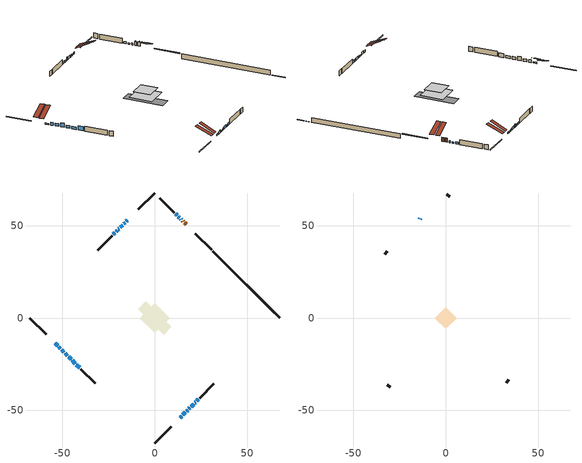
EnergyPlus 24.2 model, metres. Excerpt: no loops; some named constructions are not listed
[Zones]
conditioned space
 floor adiabatic (AdiabaticFloorConstruction): -8,0 0,8 8,0 0,-8 z1.37
 floor foundation (Slab1 construction): -9.05,4.82 -4.82,9.05 9.05,-4.82 4.82,-9.05 z-1.02
 wall outside (RimJoist1 construction): 0,-67.69 8.87,-58.82 / -67.69,0 -58.82,-8.87 / 0,67.69 -8.87,58.82 / 30.82,36.87 21.95,45.74 z1.37:1.67
 wall outside (AdiabaticWallConstruction 1): 17.02,50.67 16.18,51.51 / 15.52,52.17 15.03,52.66 z1.37:3.4
 wall outside (AdiabaticWallConstruction): -53.89,-13.8 -52.65,-15.04 z1.37:1.93; 13.8,-53.89 14.61,-53.08 / -20.3,47.39 -20.97,46.72 z1.37:2.26; 15.27,-52.42 16.56,-51.13 / -51.99,-15.7 -51.09,-16.6 / -50.44,-17.25 -49.2,-18.49 / 22.85,-44.84 23.59,-44.1 z1.37:2.67; -48.54,-19.15 -47.3,-20.39 / -42.39,-25.3 -40.72,-26.97 z1.37:3.4; -46.65,-21.05 -45.35,-22.34 / -17.34,50.35 -18.63,49.06 / 19.72,-47.97 21.01,-46.68 z1.37:2.69; -14.84,52.85 -15.41,52.28 / 13.33,54.36 12.73,54.96 z1.37:1.98; -16.07,51.62 -16.68,51.01 / 18.45,-49.24 19.06,-48.63 z1.37:2.31; 14.38,53.31 13.98,53.71 / 12.08,55.61 11.28,56.41 z1.37:2.29; 17.22,-50.47 17.8,-49.89 z1.37:1.88; -44.69,-23 -43.04,-24.65 z1.37:2.61; -19.29,48.4 -19.65,48.04 z1.37:3; -21.62,46.07 -22.43,45.26 z1.37:2.39; 21.67,-46.02 22.19,-45.5 z1.37:2.36
 wall outside (Wall1 construction): 24.24,-43.45 32.06,-35.63 / -40.06,-27.63 -32.24,-35.45 / -23.09,44.6 -30.91,36.78 / 10.63,57.06 2.81,64.88 z1.37:3.81
 wall foundation (FoundationWall1 construction): 31.48,36.21,-1.02 31.48,36.21,1.37 62.6,5.09,1.37 62.6,5.09,-0.92 67.69,0,-0.92 67.69,0,-1.02
 window (WindowConstruction): -53.89,-13.8 -52.65,-15.04 z1.37:1.93
 window (WindowConstruction 7): 13.8,-53.89 14.61,-53.08 z1.37:2.26
 window (WindowConstruction 8): 15.27,-52.42 16.56,-51.13 z1.37:2.67
 window (WindowConstruction 9): -51.99,-15.7 -51.09,-16.6 z1.37:2.67
 window (WindowConstruction 10): -50.44,-17.25 -49.2,-18.49 z1.37:2.67
 window (WindowConstruction 11): -48.54,-19.15 -47.3,-20.39 z1.37:3.4
 window (WindowConstruction 12): -46.64,-21.05 -45.35,-22.34 z1.37:2.69
 window (WindowConstruction 15): -14.84,52.85 -15.41,52.28 z1.37:1.98
 window (WindowConstruction 16): -16.07,51.62 -16.68,51.01 z1.37:2.31
 window (WindowConstruction 13): 14.38,53.31 13.98,53.71 z1.37:2.28
 window (WindowConstruction 17): -17.34,50.35 -18.63,49.06 z1.37:2.69
 window (WindowConstruction 18): 17.22,-50.47 17.79,-49.9 z1.37:1.88
 window (WindowConstruction 19): 18.45,-49.24 19.06,-48.63 z1.37:2.31
 window (WindowConstruction 20): 19.72,-47.97 21.01,-46.68 z1.37:2.69
 window (WindowConstruction 21): -44.69,-23 -43.04,-24.65 z1.37:2.61
 window (WindowConstruction 22): -42.39,-25.3 -40.72,-26.97 z1.37:3.4
 window (WindowConstruction 14): -19.29,48.4 -19.65,48.04 z1.37:2.99
 window (WindowConstruction 1): 13.33,54.37 12.73,54.96 z1.37:1.98
 window (WindowConstruction 2): 12.08,55.61 11.28,56.41 z1.37:2.28
 window (WindowConstruction 3): -20.3,47.39 -20.97,46.72 z1.37:2.26
 window (WindowConstruction 4): -21.62,46.07 -22.43,45.26 z1.37:2.38
 window (WindowConstruction 5): 21.67,-46.02 22.19,-45.5 z1.37:2.36
 window (WindowConstruction 6): 22.85,-44.84 23.58,-44.11 z1.37:2.67
 door (Door): 17.02,50.67 16.18,51.51 z1.37:3.4
 door (Door 1): 15.52,52.17 15.03,52.66 z1.37:3.4
 ceiling adiabatic (AdiabaticFloorConstruction): 0,-8 8,0 0,8 -8,0 z1.37
 roof outside (Roof2 construction): 13.15,-54.54,3.81 7.97,-49.37,7.47 6.53,-50.82,7.47 11.7,-55.99,3.81; -54.54,-13.15,3.81 -49.37,-7.97,7.47 -50.82,-6.53,7.47 -55.99,-11.7,3.81; -13.15,54.54,3.81 -7.97,49.37,7.47 -6.53,50.82,7.47 -11.7,55.99,3.81; 17.68,50.01,3.81 12.51,44.84,7.47 13.95,43.39,7.47 19.12,48.57,3.81
attic - vented
 floor to conditioned space (Floor1 construction Reversed): -5.83,0 0,5.83 5.83,0 0,-5.83 z3.81
 wall outside (AdiabaticWallConstruction): -13.8,53.89 -14.18,53.51 z1.37:2.29
 wall outside (Wall3 construction): 32.72,-34.97 34.21,-33.48 / -31.58,-36.11 -30.09,-37.6 / -31.57,36.12 -33.06,34.63 / 2.15,65.54 0.66,67.03 z1.37:3.81
 window (WindowConstruction 23): -13.8,53.89 -14.18,53.51 z1.37:2.28
 roof outside (Roof1 construction): 11.04,-56.65,3.81 5.45,-51.05,7.11 3.93,-52.56,7.11 9.53,-58.16,3.81; -56.65,-11.04,3.81 -51.05,-5.45,7.11 -52.56,-3.93,7.11 -58.16,-9.53,3.81; -11.04,56.65,3.81 -5.45,51.05,7.11 -3.93,52.56,7.11 -9.53,58.16,3.81; 19.78,47.91,3.81 14.18,42.31,7.11 15.7,40.8,7.11 21.3,46.39,3.81
[Material] Roughness=Rough; Thermal Absorptance=0.9
Name | Thickness {m} | Conductivity {W/m-K} | Density {kg/m3} | Specific Heat {J/kg-K} | Solar Absorptance | Visible Absorptance
ceiling loosefill ins | 0.0846667 | 0.0480833 | 16.02 | 1046.75 | 0.7 | 0.7
ceiling stud and cavity | 0.1397 | 0.093558 | 65.682 | 1177.47 | 0.7 | 0.7
gypsum board | 0.0127 | 0.160291 | 801 | 837.4 | 0.6 | 0.6
[Construction]
Floor1 construction: ceiling loosefill ins, ceiling stud and cavity, gypsum board
[EnergyManagementSystem:Program]
infil_program: Set p_m = 0.14; Set p_s = 0.22; Set s_m = 270; Set s_s = 370; Set z_m = 9.99744; Set z_s = 4.018665856263905; Set f_t = (((s_m/z_m)^p_m)*((z_s/s_s)^p_s)); Set Tdiff = tin_s-tout_s; Set dT = @Abs Tdiff; Set c = 0.0603; Set Cs = 0.08; Set Cw = 0.1658; Set n = 0.65; Set sft = (f_t*0.5); Set temp1 = ((c*Cw)*((sft*site_vw_s)^(2*n)))^2; Set Qinf = (((c*Cs*(dT^n))^2)+temp1)^0.5; Set Qinf = (@Max Qinf 0); Set mech_vent_house_fan_sensible_load_act = 0.0; Set mech_vent_house_fan_latent_load_act = 0.0; Set OASupInPb = out_pb_s; Set OASupInTemp = tout_s; Set OASupInW = out_wt_s; Set OASupRho = (@RhoAirFnPbTdbW OASupInPb OASupInTemp OASupInW); Set OASupCp = (@CpAirFnW OASupInW); Set OASupInEnth = (@HFnTdbW OASupInTemp OASupInW); Set ZoneTemp = tin_s; Set ZoneW = win_s; Set ZoneCp = (@CpAirFnW ZoneW); Set ZoneAirEnth = (@HFnTdbW ZoneTemp ZoneW); Set mech_vent_house_fan_cfis_act = 0.0; Set QWHV_cfis_sup = 0.0; Set QWHV_cfis_suppl_sup = 0.0; Set QWHV_cfis_suppl_exh = 0.0; Set Qrange = 0; Set Qbath = 0; Set Qbath = Qbath + 0.066 * mech_vent_bath_fan_0_sch_s; Set Qbath = Qbath + 0.066 * mech_vent_bath_fan_1_sch_s; Set Qdryer = 0; Set Qdryer = Qdryer + 0.00308 * clothes_dryer_exhaust_0_sch_s; Set QWHV_sup = 0.0; Set QWHV_exh = 0.0; Set Qsupply = QWHV_sup + QWHV_cfis_sup + QWHV_cfis_suppl_sup; Set Qexhaust = Qrange + Qbath + Qdryer + QWHV_exh + QWHV_cfis_suppl_exh; Set Qfan = (@Max Qexhaust Qsupply); Set Qducts = 0; If Qducts < 0; Set Qsupply = Qsupply - Qducts; Else; Set Qexhaust = Qexhaust + Qducts; EndIf; Set Qfan_with_ducts = (@Max Qexhaust Qsupply); Set Qimb = (@Abs (Qsupply - Qexhaust)); If Qinf + Qimb > 0; Set Qtot = Qfan_with_ducts + (Qinf^2) / (Qinf + Qimb); Else; Set Qtot = Qfan_with_ducts; EndIf; Set Qinf_adj = Qtot - Qfan; Set infil_flow_act = Qinf_adj; Set infil_program_Qinf = Qinf_adj; Set infil_program_Qfan = Qfan; Set Qload = Qfan; Set Effectiveness_Sens = 0.0; Set Effectiveness_Lat = 0.0; Set Fan_MFR = Qload * OASupRho; Set ZoneInEnth = OASupInEnth; Set ZoneInTemp = OASupInTemp; Set FanTotalToCond = Fan_MFR * (ZoneInEnth - ZoneAirEnth); Set FanSensToCond = Fan_MFR * ZoneCp * (ZoneInTemp - ZoneTemp); Set FanLatToCond = FanTotalToCond - FanSensToCond; Set mech_vent_house_fan_sensible_load_act = mech_vent_house_fan_sensible_load_act + FanSensToCond; Set mech_vent_house_fan_latent_load_act = mech_vent_house_fan_latent_load_act + FanLatToCond
total_loads_program: Set loads_htg_tot = 0; Set loads_clg_tot = 0; If htg_load_cond > 0; Set loads_htg_tot = loads_htg_tot + (htg_load_cond - clg_load_cond) * 1.0; EndIf; Set loads_htg_tot = (@Max loads_htg_tot 0); If clg_load_cond > 0; Set loads_clg_tot = loads_clg_tot + (clg_load_cond - htg_load_cond) * 0.0; EndIf; Set loads_clg_tot = (@Max loads_clg_tot 0)
unmet_hours_program: Set htg_unmet_hours = 0; Set clg_unmet_hours = 0; Set unit_htg_unmet_hours = 0; If ((DayOfYear >= 1) && (DayOfYear <= 365)); Set unit_htg_unmet_hours = unit_htg_unmet_hours + conditioned_space_htg_unmet_s; If unit_htg_unmet_hours > htg_unmet_hours; Set htg_unmet_hours = unit_htg_unmet_hours; EndIf; EndIf
water_heater_EC_adj: If WarmupFlag == 0; Set dhw_e_cons = water_heater_energy + water_heater_on_cycle_parasitic + water_heater_off_cycle_parasitic; Set water_heater_ec_adj_act = 0.0 * dhw_e_cons / 1; EndIf
[EnergyManagementSystem:ProgramCallingManager]
boiler_hydronic_pump_disaggregate_program_calling_manager: EndOfSystemTimestepBeforeHVACReporting; boiler_hydronic_pump_disaggregate_program
boiler_hydronic_pump_power_program_calling_manager: EndOfSystemTimestepBeforeHVACReporting; boiler_hydronic_pump_power_program
component_loads_program_calling_manager: EndOfZoneTimestepAfterZoneReporting; component_loads_program
fridge_schedule_program_calling_manager: BeginZoneTimestepAfterInitHeatBalance; fridge_schedule_program
infil_program_calling_manager: BeginZoneTimestepAfterInitHeatBalance; infil_program
natural_vent_program_calling_manager: BeginZoneTimestepAfterInitHeatBalance; natural_vent_program
total_airflows_program_calling_manager: EndOfZoneTimestepAfterZoneReporting; total_airflows_program
total_loads_program_calling_manager: EndOfZoneTimestepAfterZoneReporting; total_loads_program
unmet_hours_program_calling_manager: EndOfZoneTimestepBeforeZoneReporting; unmet_hours_program
water_heater_EC_adj_ProgramManager: EndOfSystemTimestepBeforeHVACReporting; water_heater_EC_adj
[EnergyManagementSystem:OutputVariable] Type of Data in Variable=Summed
Name | EMS Variable | Update Frequency | EMS Program or Subroutine | Units
boiler hydronic pump disaggregate htg primary | boiler_hydronic_pump_primary_htg | SystemTimestep | boiler_hydronic_pump_disaggregate_program | J
loads_htg_tot_peakload_outvar; loads_htg_tot_annual_outvar; Energy Management System Output Variable 1; Energy Management System Output Variable 45 | loads_htg_tot | ZoneTimestep | total_loads_program | J
loads_clg_tot_peakload_outvar; loads_clg_tot_annual_outvar; Energy Management System Output Variable 2; Energy Management System Output Variable 46 | loads_clg_tot | ZoneTimestep | total_loads_program | J
htg_unmet_hours_annual_outvar; Energy Management System Output Variable 3 | htg_unmet_hours | ZoneTimestep | unmet_hours_program | hr
clg_unmet_hours_annual_outvar; Energy Management System Output Variable 4 | clg_unmet_hours | ZoneTimestep | unmet_hours_program | hr
loads_htg_roofs_annual_outvar; Energy Management System Output Variable 5 | loads_htg_roofs | ZoneTimestep | component_loads_program | J
loads_htg_ceilings_annual_outvar; Energy Management System Output Variable 6 | loads_htg_ceilings | ZoneTimestep | component_loads_program | J
loads_htg_walls_annual_outvar; Energy Management System Output Variable 7 | loads_htg_walls | ZoneTimestep | component_loads_program | J
loads_htg_rim_joists_annual_outvar; Energy Management System Output Variable 8 | loads_htg_rim_joists | ZoneTimestep | component_loads_program | J
loads_htg_foundation_walls_annual_outvar; Energy Management System Output Variable 9 | loads_htg_foundation_walls | ZoneTimestep | component_loads_program | J
loads_htg_doors_annual_outvar; Energy Management System Output Variable 10 | loads_htg_doors | ZoneTimestep | component_loads_program | J
loads_htg_windows_conduction_annual_outvar; Energy Management System Output Variable 11 | loads_htg_windows_conduction | ZoneTimestep | component_loads_program | J
loads_htg_windows_solar_annual_outvar; Energy Management System Output Variable 12 | loads_htg_windows_solar | ZoneTimestep | component_loads_program | J
loads_htg_skylights_conduction_annual_outvar; Energy Management System Output Variable 13 | loads_htg_skylights_conduction | ZoneTimestep | component_loads_program | J
loads_htg_skylights_solar_annual_outvar; Energy Management System Output Variable 14 | loads_htg_skylights_solar | ZoneTimestep | component_loads_program | J
loads_htg_floors_annual_outvar; Energy Management System Output Variable 15 | loads_htg_floors | ZoneTimestep | component_loads_program | J
loads_htg_slabs_annual_outvar; Energy Management System Output Variable 16 | loads_htg_slabs | ZoneTimestep | component_loads_program | J
loads_htg_internal_mass_annual_outvar; Energy Management System Output Variable 17 | loads_htg_internal_mass | ZoneTimestep | component_loads_program | J
loads_htg_infil_annual_outvar; Energy Management System Output Variable 18 | loads_htg_infil | ZoneTimestep | component_loads_program | J
loads_htg_natvent_annual_outvar; Energy Management System Output Variable 19 | loads_htg_natvent | ZoneTimestep | component_loads_program | J
loads_htg_mechvent_annual_outvar; Energy Management System Output Variable 20 | loads_htg_mechvent | ZoneTimestep | component_loads_program | J
loads_htg_whf_annual_outvar; Energy Management System Output Variable 21 | loads_htg_whf | ZoneTimestep | component_loads_program | J
loads_htg_ducts_annual_outvar; Energy Management System Output Variable 22 | loads_htg_ducts | ZoneTimestep | component_loads_program | J
loads_htg_intgains_annual_outvar; Energy Management System Output Variable 23 | loads_htg_intgains | ZoneTimestep | component_loads_program | J
loads_htg_lighting_annual_outvar; Energy Management System Output Variable 24 | loads_htg_lighting | ZoneTimestep | component_loads_program | J
loads_clg_roofs_annual_outvar; Energy Management System Output Variable 25 | loads_clg_roofs | ZoneTimestep | component_loads_program | J
loads_clg_ceilings_annual_outvar; Energy Management System Output Variable 26 | loads_clg_ceilings | ZoneTimestep | component_loads_program | J
loads_clg_walls_annual_outvar; Energy Management System Output Variable 27 | loads_clg_walls | ZoneTimestep | component_loads_program | J
loads_clg_rim_joists_annual_outvar; Energy Management System Output Variable 28 | loads_clg_rim_joists | ZoneTimestep | component_loads_program | J
loads_clg_foundation_walls_annual_outvar; Energy Management System Output Variable 29 | loads_clg_foundation_walls | ZoneTimestep | component_loads_program | J
loads_clg_doors_annual_outvar; Energy Management System Output Variable 30 | loads_clg_doors | ZoneTimestep | component_loads_program | J
loads_clg_windows_conduction_annual_outvar; Energy Management System Output Variable 31 | loads_clg_windows_conduction | ZoneTimestep | component_loads_program | J
loads_clg_windows_solar_annual_outvar; Energy Management System Output Variable 32 | loads_clg_windows_solar | ZoneTimestep | component_loads_program | J
loads_clg_skylights_conduction_annual_outvar; Energy Management System Output Variable 33 | loads_clg_skylights_conduction | ZoneTimestep | component_loads_program | J
loads_clg_skylights_solar_annual_outvar; Energy Management System Output Variable 34 | loads_clg_skylights_solar | ZoneTimestep | component_loads_program | J
loads_clg_floors_annual_outvar; Energy Management System Output Variable 35 | loads_clg_floors | ZoneTimestep | component_loads_program | J
loads_clg_slabs_annual_outvar; Energy Management System Output Variable 36 | loads_clg_slabs | ZoneTimestep | component_loads_program | J
loads_clg_internal_mass_annual_outvar; Energy Management System Output Variable 37 | loads_clg_internal_mass | ZoneTimestep | component_loads_program | J
loads_clg_infil_annual_outvar; Energy Management System Output Variable 38 | loads_clg_infil | ZoneTimestep | component_loads_program | J
loads_clg_natvent_annual_outvar; Energy Management System Output Variable 39 | loads_clg_natvent | ZoneTimestep | component_loads_program | J
loads_clg_mechvent_annual_outvar; Energy Management System Output Variable 40 | loads_clg_mechvent | ZoneTimestep | component_loads_program | J
loads_clg_whf_annual_outvar; Energy Management System Output Variable 41 | loads_clg_whf | ZoneTimestep | component_loads_program | J
loads_clg_ducts_annual_outvar; Energy Management System Output Variable 42 | loads_clg_ducts | ZoneTimestep | component_loads_program | J
loads_clg_intgains_annual_outvar; Energy Management System Output Variable 43 | loads_clg_intgains | ZoneTimestep | component_loads_program | J
loads_clg_lighting_annual_outvar; Energy Management System Output Variable 44 | loads_clg_lighting | ZoneTimestep | component_loads_program | J
[Schedule:Day:Interval]
interior lighting schedule day: No, 01:00, 0.108182, 04:00, 0.0901515, 05:00, 0.0991667, 06:00, 0.162273, 07:00, 0.270455, 08:00, 0.342576, 10:00, 0.369621, 11:00, 0.351591, 12:00, 0.333561, 13:00, 0.324545, 14:00, 0.31553, 15:00, 0.333561, 16:00, 0.369621, 17:00, 0.450758, 18:00, 0.585985, 19:00, 0.775303, 20:00, 0.955606, 21:00, 0.991667, 22:00, 0.712197, 23:00, 0.360606, 24:00, 0.162273
interior lighting schedule day 1: No, 01:00, 0.100909, 04:00, 0.0840909, 05:00, 0.0925, 06:00, 0.151364, 07:00, 0.252273, 08:00, 0.319545, 10:00, 0.344773, 11:00, 0.327955, 12:00, 0.311136, 13:00, 0.302727, 14:00, 0.294318, 15:00, 0.311136, 16:00, 0.344773, 17:00, 0.420455, 18:00, 0.546591, 19:00, 0.723182, 20:00, 0.891364, 21:00, 0.925, 22:00, 0.664318, 23:00, 0.336364, 24:00, 0.151364
interior lighting schedule day 2: No, 01:00, 0.0927273, 04:00, 0.0772727, 05:00, 0.085, 06:00, 0.139091, 07:00, 0.231818, 08:00, 0.293636, 10:00, 0.316818, 11:00, 0.301364, 12:00, 0.285909, 13:00, 0.278182, 14:00, 0.270455, 15:00, 0.285909, 16:00, 0.316818, 17:00, 0.386364, 18:00, 0.502273, 19:00, 0.664545, 20:00, 0.819091, 21:00, 0.85, 22:00, 0.610455, 23:00, 0.309091, 24:00, 0.139091
interior lighting schedule day 3: No, 01:00, 0.0845455, 04:00, 0.0704545, 05:00, 0.0775, 06:00, 0.126818, 07:00, 0.211364, 08:00, 0.267727, 10:00, 0.288864, 11:00, 0.274773, 12:00, 0.260682, 13:00, 0.253636, 14:00, 0.246591, 15:00, 0.260682, 16:00, 0.288864, 17:00, 0.352273, 18:00, 0.457955, 19:00, 0.605909, 20:00, 0.746818, 21:00, 0.775, 22:00, 0.556591, 23:00, 0.281818, 24:00, 0.126818
interior lighting schedule day 4: No, 01:00, 0.0763636, 04:00, 0.0636364, 05:00, 0.07, 06:00, 0.114545, 07:00, 0.190909, 08:00, 0.241818, 10:00, 0.260909, 11:00, 0.248182, 12:00, 0.235455, 13:00, 0.229091, 14:00, 0.222727, 15:00, 0.235455, 16:00, 0.260909, 17:00, 0.318182, 18:00, 0.413636, 19:00, 0.547273, 20:00, 0.674545, 21:00, 0.7, 22:00, 0.502727, 23:00, 0.254545, 24:00, 0.114545
interior lighting schedule day 5: No, 01:00, 0.0727273, 04:00, 0.0606061, 05:00, 0.0666667, 06:00, 0.109091, 07:00, 0.181818, 08:00, 0.230303, 10:00, 0.248485, 11:00, 0.236364, 12:00, 0.224242, 13:00, 0.218182, 14:00, 0.212121, 15:00, 0.224242, 16:00, 0.248485, 17:00, 0.30303, 18:00, 0.393939, 19:00, 0.521212, 20:00, 0.642424, 21:00, 0.666667, 22:00, 0.478788, 23:00, 0.242424, 24:00, 0.109091
interior lighting schedule day 6: No, 01:00, 0.0745455, 04:00, 0.0621212, 05:00, 0.0683333, 06:00, 0.111818, 07:00, 0.186364, 08:00, 0.236061, 10:00, 0.254697, 11:00, 0.242273, 12:00, 0.229848, 13:00, 0.223636, 14:00, 0.217424, 15:00, 0.229848, 16:00, 0.254697, 17:00, 0.310606, 18:00, 0.403788, 19:00, 0.534242, 20:00, 0.658485, 21:00, 0.683333, 22:00, 0.490758, 23:00, 0.248485, 24:00, 0.111818
interior lighting schedule day 7: No, 01:00, 0.08, 04:00, 0.0666667, 05:00, 0.0733333, 06:00, 0.12, 07:00, 0.2, 08:00, 0.253333, 10:00, 0.273333, 11:00, 0.26, 12:00, 0.246667, 13:00, 0.24, 14:00, 0.233333, 15:00, 0.246667, 16:00, 0.273333, 17:00, 0.333333, 18:00, 0.433333, 19:00, 0.573333, 20:00, 0.706667, 21:00, 0.733333, 22:00, 0.526667, 23:00, 0.266667, 24:00, 0.12
interior lighting schedule day 8: No, 01:00, 0.0890909, 04:00, 0.0742424, 05:00, 0.0816667, 06:00, 0.133636, 07:00, 0.222727, 08:00, 0.282121, 10:00, 0.304394, 11:00, 0.289545, 12:00, 0.274697, 13:00, 0.267273, 14:00, 0.259848, 15:00, 0.274697, 16:00, 0.304394, 17:00, 0.371212, 18:00, 0.482576, 19:00, 0.638485, 20:00, 0.78697, 21:00, 0.816667, 22:00, 0.586515, 23:00, 0.29697, 24:00, 0.133636
interior lighting schedule day 9: No, 01:00, 0.0972727, 04:00, 0.0810606, 05:00, 0.0891667, 06:00, 0.145909, 07:00, 0.243182, 08:00, 0.30803, 10:00, 0.332348, 11:00, 0.316136, 12:00, 0.299924, 13:00, 0.291818, 14:00, 0.283712, 15:00, 0.299924, 16:00, 0.332348, 17:00, 0.405303, 18:00, 0.526894, 19:00, 0.697121, 20:00, 0.859242, 21:00, 0.891667, 22:00, 0.640379, 23:00, 0.324242, 24:00, 0.145909
interior lighting schedule day 10: No, 01:00, 0.105455, 04:00, 0.0878788, 05:00, 0.0966667, 06:00, 0.158182, 07:00, 0.263636, 08:00, 0.333939, 10:00, 0.360303, 11:00, 0.342727, 12:00, 0.325152, 13:00, 0.316364, 14:00, 0.307576, 15:00, 0.325152, 16:00, 0.360303, 17:00, 0.439394, 18:00, 0.571212, 19:00, 0.755758, 20:00, 0.931515, 21:00, 0.966667, 22:00, 0.694242, 23:00, 0.351515, 24:00, 0.158182
interior lighting schedule day 11: No, 01:00, 0.109091, 04:00, 0.0909091, 05:00, 0.1, 06:00, 0.163636, 07:00, 0.272727, 08:00, 0.345455, 10:00, 0.372727, 11:00, 0.354545, 12:00, 0.336364, 13:00, 0.327273, 14:00, 0.318182, 15:00, 0.336364, 16:00, 0.372727, 17:00, 0.454545, 18:00, 0.590909, 19:00, 0.781818, 20:00, 0.963636, 21:00, 1, 22:00, 0.718182, 23:00, 0.363636, 24:00, 0.163636
interior lighting schedule default day; occupants schedule default day; clothes dryer schedule default day; cooking range schedule default day; mech vent bath fan 0 schedule default day; mech vent bath fan 1 schedule default day; misc plug loads schedule default day; general water use schedule default day; clothes dryer exhaust 0 schedule default day; cooling season schedule day; cooling season schedule day 2; cooling season schedule default day; exterior lighting schedule default day; natural vent schedule default day: No, 24:00, 0
occupants schedule day: No, 05:00, 0.426829, 06:00, 0.719512, 07:00, 1, 08:00, 0.670732, 09:00, 0.329268, 14:00, 0.170732, 15:00, 0.231707, 16:00, 0.329268, 17:00, 0.5, 18:00, 0.670732, 19:00, 0.829268, 21:00, 1, 22:00, 0.853659, 23:00, 0.646341, 24:00, 0.426829
clothes dryer schedule day; clothes dryer exhaust 0 schedule day: No, 01:00, 0.123457, 02:00, 0.0740741, 03:00, 0.0493827, 04:00, 0.0246914, 05:00, 0.0493827, 06:00, 0.0740741, 07:00, 0.197531, 08:00, 0.395062, 09:00, 0.592593, 10:00, 0.839506, 11:00, 0.962963, 12:00, 1, 13:00, 0.91358, 14:00, 0.82716, 15:00, 0.716049, 16:00, 0.753086, 17:00, 0.679012, 18:00, 0.666667, 20:00, 0.62963, 21:00, 0.641975, 22:00, 0.666667, 23:00, 0.54321, 24:00, 0.296296
cooking range schedule day: No, 05:00, 0.0597015, 06:00, 0.11194, 07:00, 0.171642, 08:00, 0.291045, 11:00, 0.343284, 12:00, 0.402985, 13:00, 0.462687, 14:00, 0.343284, 15:00, 0.291045, 16:00, 0.402985, 17:00, 0.567164, 18:00, 1, 19:00, 0.850746, 20:00, 0.432836, 21:00, 0.291045, 22:00, 0.231343, 23:00, 0.171642, 24:00, 0.11194
mech vent bath fan 0 schedule day; mech vent bath fan 1 schedule day: No, 07:00, 0, 08:00, 1, 09:00, 0.2, 24:00, 0
misc plug loads schedule day: No, 06:00, 0.705882, 07:00, 0.745098, 08:00, 0.803922, 15:00, 0.823529, 16:00, 0.862745, 17:00, 0.921569, 18:00, 0.980392, 19:00, 1, 20:00, 0.980392, 21:00, 0.941176, 22:00, 0.862745, 23:00, 0.784314, 24:00, 0.72549
general water use schedule day: No, 01:00, 0.315068, 03:00, 0.287671, 04:00, 0.342466, 05:00, 0.369863, 06:00, 0.520548, 07:00, 0.60274, 08:00, 0.534247, 10:00, 0.506849, 11:00, 0.465753, 14:00, 0.479452, 15:00, 0.534247, 16:00, 0.589041, 17:00, 0.69863, 18:00, 0.876712, 19:00, 0.890411, 20:00, 0.986301, 21:00, 1, 22:00, 0.863014, 23:00, 0.616438, 24:00, 0.465753
cooling season schedule day 1: No, 24:00, 1
exterior lighting schedule day: No, 01:00, 0.566667, 03:00, 0.524167, 05:00, 0.495833, 06:00, 0.5525, 07:00, 0.623333, 08:00, 0.580833, 09:00, 0.439167, 10:00, 0.354167, 12:00, 0.34, 13:00, 0.354167, 14:00, 0.396667, 15:00, 0.425, 16:00, 0.495833, 17:00, 0.623333, 18:00, 0.793333, 19:00, 0.906667, 20:00, 0.963333, 21:00, 0.991667, 22:00, 0.920833, 23:00, 0.793333, 24:00, 0.665833
exterior lighting schedule day 1: No, 01:00, 0.528571, 03:00, 0.488929, 05:00, 0.4625, 06:00, 0.515357, 07:00, 0.581429, 08:00, 0.541786, 09:00, 0.409643, 10:00, 0.330357, 12:00, 0.317143, 13:00, 0.330357, 14:00, 0.37, 15:00, 0.396429, 16:00, 0.4625, 17:00, 0.581429, 18:00, 0.74, 19:00, 0.845714, 20:00, 0.898571, 21:00, 0.925, 22:00, 0.858929, 23:00, 0.74, 24:00, 0.621071
exterior lighting schedule day 10: No, 01:00, 0.552381, 03:00, 0.510952, 05:00, 0.483333, 06:00, 0.538571, 07:00, 0.607619, 08:00, 0.56619, 09:00, 0.428095, 10:00, 0.345238, 12:00, 0.331429, 13:00, 0.345238, 14:00, 0.386667, 15:00, 0.414286, 16:00, 0.483333, 17:00, 0.607619, 18:00, 0.773333, 19:00, 0.88381, 20:00, 0.939048, 21:00, 0.966667, 22:00, 0.897619, 23:00, 0.773333, 24:00, 0.649048
exterior lighting schedule day 11: No, 01:00, 0.571429, 03:00, 0.528571, 05:00, 0.5, 06:00, 0.557143, 07:00, 0.628571, 08:00, 0.585714, 09:00, 0.442857, 10:00, 0.357143, 12:00, 0.342857, 13:00, 0.357143, 14:00, 0.4, 15:00, 0.428571, 16:00, 0.5, 17:00, 0.628571, 18:00, 0.8, 19:00, 0.914286, 20:00, 0.971429, 21:00, 1, 22:00, 0.928571, 23:00, 0.8, 24:00, 0.671429
exterior lighting schedule day 2: No, 01:00, 0.485714, 03:00, 0.449286, 05:00, 0.425, 06:00, 0.473571, 07:00, 0.534286, 08:00, 0.497857, 09:00, 0.376429, 10:00, 0.303571, 12:00, 0.291429, 13:00, 0.303571, 14:00, 0.34, 15:00, 0.364286, 16:00, 0.425, 17:00, 0.534286, 18:00, 0.68, 19:00, 0.777143, 20:00, 0.825714, 21:00, 0.85, 22:00, 0.789286, 23:00, 0.68, 24:00, 0.570714
exterior lighting schedule day 3: No, 01:00, 0.442857, 03:00, 0.409643, 05:00, 0.3875, 06:00, 0.431786, 07:00, 0.487143, 08:00, 0.453929, 09:00, 0.343214, 10:00, 0.276786, 12:00, 0.265714, 13:00, 0.276786, 14:00, 0.31, 15:00, 0.332143, 16:00, 0.3875, 17:00, 0.487143, 18:00, 0.62, 19:00, 0.708571, 20:00, 0.752857, 21:00, 0.775, 22:00, 0.719643, 23:00, 0.62, 24:00, 0.520357
exterior lighting schedule day 4: No, 01:00, 0.4, 03:00, 0.37, 05:00, 0.35, 06:00, 0.39, 07:00, 0.44, 08:00, 0.41, 09:00, 0.31, 10:00, 0.25, 12:00, 0.24, 13:00, 0.25, 14:00, 0.28, 15:00, 0.3, 16:00, 0.35, 17:00, 0.44, 18:00, 0.56, 19:00, 0.64, 20:00, 0.68, 21:00, 0.7, 22:00, 0.65, 23:00, 0.56, 24:00, 0.47
exterior lighting schedule day 5: No, 01:00, 0.380952, 03:00, 0.352381, 05:00, 0.333333, 06:00, 0.371429, 07:00, 0.419048, 08:00, 0.390476, 09:00, 0.295238, 10:00, 0.238095, 12:00, 0.228571, 13:00, 0.238095, 14:00, 0.266667, 15:00, 0.285714, 16:00, 0.333333, 17:00, 0.419048, 18:00, 0.533333, 19:00, 0.609524, 20:00, 0.647619, 21:00, 0.666667, 22:00, 0.619048, 23:00, 0.533333, 24:00, 0.447619
exterior lighting schedule day 6: No, 01:00, 0.390476, 03:00, 0.36119, 05:00, 0.341667, 06:00, 0.380714, 07:00, 0.429524, 08:00, 0.400238, 09:00, 0.302619, 10:00, 0.244048, 12:00, 0.234286, 13:00, 0.244048, 14:00, 0.273333, 15:00, 0.292857, 16:00, 0.341667, 17:00, 0.429524, 18:00, 0.546667, 19:00, 0.624762, 20:00, 0.66381, 21:00, 0.683333, 22:00, 0.634524, 23:00, 0.546667, 24:00, 0.45881
exterior lighting schedule day 7: No, 01:00, 0.419048, 03:00, 0.387619, 05:00, 0.366667, 06:00, 0.408571, 07:00, 0.460952, 08:00, 0.429524, 09:00, 0.324762, 10:00, 0.261905, 12:00, 0.251429, 13:00, 0.261905, 14:00, 0.293333, 15:00, 0.314286, 16:00, 0.366667, 17:00, 0.460952, 18:00, 0.586667, 19:00, 0.670476, 20:00, 0.712381, 21:00, 0.733333, 22:00, 0.680952, 23:00, 0.586667, 24:00, 0.492381
exterior lighting schedule day 8: No, 01:00, 0.466667, 03:00, 0.431667, 05:00, 0.408333, 06:00, 0.455, 07:00, 0.513333, 08:00, 0.478333, 09:00, 0.361667, 10:00, 0.291667, 12:00, 0.28, 13:00, 0.291667, 14:00, 0.326667, 15:00, 0.35, 16:00, 0.408333, 17:00, 0.513333, 18:00, 0.653333, 19:00, 0.746667, 20:00, 0.793333, 21:00, 0.816667, 22:00, 0.758333, 23:00, 0.653333, 24:00, 0.548333
exterior lighting schedule day 9: No, 01:00, 0.509524, 03:00, 0.47131, 05:00, 0.445833, 06:00, 0.496786, 07:00, 0.560476, 08:00, 0.522262, 09:00, 0.394881, 10:00, 0.318452, 12:00, 0.305714, 13:00, 0.318452, 14:00, 0.356667, 15:00, 0.382143, 16:00, 0.445833, 17:00, 0.560476, 18:00, 0.713333, 19:00, 0.815238, 20:00, 0.86619, 21:00, 0.891667, 22:00, 0.827976, 23:00, 0.713333, 24:00, 0.59869
[Schedule:Week:Daily]
clothes dryer exhaust 0 schedule Week Rule - Jan1-Dec31: clothes dryer exhaust 0 schedule day, clothes dryer exhaust 0 schedule day, clothes dryer exhaust 0 schedule day, clothes dryer exhaust 0 schedule day, clothes dryer exhaust 0 schedule day, clothes dryer exhaust 0 schedule day, clothes dryer exhaust 0 schedule day, clothes dryer exhaust 0 schedule default day, clothes dryer exhaust 0 schedule default day, clothes dryer exhaust 0 schedule default day, clothes dryer exhaust 0 schedule default day, clothes dryer exhaust 0 schedule default day
cooling season schedule Week Rule - Jan1-May26: cooling season schedule day, cooling season schedule day, cooling season schedule day, cooling season schedule day, cooling season schedule day, cooling season schedule day, cooling season schedule day, cooling season schedule default day, cooling season schedule default day, cooling season schedule default day, cooling season schedule default day, cooling season schedule default day
cooling season schedule Week Rule - May27-Jun2: cooling season schedule day, cooling season schedule day, cooling season schedule day, cooling season schedule day, cooling season schedule day, cooling season schedule day 1, cooling season schedule day 1, cooling season schedule default day, cooling season schedule default day, cooling season schedule default day, cooling season schedule default day, cooling season schedule default day
cooling season schedule Week Rule - Jun3-Aug25: cooling season schedule day 1, cooling season schedule day 1, cooling season schedule day 1, cooling season schedule day 1, cooling season schedule day 1, cooling season schedule day 1, cooling season schedule day 1, cooling season schedule default day, cooling season schedule default day, cooling season schedule default day, cooling season schedule default day, cooling season schedule default day
cooling season schedule Week Rule - Aug26-Sep1: cooling season schedule day 1, cooling season schedule day 1, cooling season schedule day 1, cooling season schedule day 1, cooling season schedule day 1, cooling season schedule day 1, cooling season schedule day 2, cooling season schedule default day, cooling season schedule default day, cooling season schedule default day, cooling season schedule default day, cooling season schedule default day
cooling season schedule Week Rule - Sep2-Dec31: cooling season schedule day 2, cooling season schedule day 2, cooling season schedule day 2, cooling season schedule day 2, cooling season schedule day 2, cooling season schedule day 2, cooling season schedule day 2, cooling season schedule default day, cooling season schedule default day, cooling season schedule default day, cooling season schedule default day, cooling season schedule default day
exterior lighting schedule Week Rule - May27-Jun2: exterior lighting schedule day 4, exterior lighting schedule day 4, exterior lighting schedule day 4, exterior lighting schedule day 4, exterior lighting schedule day 4, exterior lighting schedule day 5, exterior lighting schedule day 5, exterior lighting schedule default day, exterior lighting schedule default day, exterior lighting schedule default day, exterior lighting schedule default day, exterior lighting schedule default day
exterior lighting schedule Week Rule - Jun3-Jun30: exterior lighting schedule day 5, exterior lighting schedule day 5, exterior lighting schedule day 5, exterior lighting schedule day 5, exterior lighting schedule day 5, exterior lighting schedule day 5, exterior lighting schedule day 5, exterior lighting schedule default day, exterior lighting schedule default day, exterior lighting schedule default day, exterior lighting schedule default day, exterior lighting schedule default day
exterior lighting schedule Week Rule - Jul1-Jul28: exterior lighting schedule day 6, exterior lighting schedule day 6, exterior lighting schedule day 6, exterior lighting schedule day 6, exterior lighting schedule day 6, exterior lighting schedule day 6, exterior lighting schedule day 6, exterior lighting schedule default day, exterior lighting schedule default day, exterior lighting schedule default day, exterior lighting schedule default day, exterior lighting schedule default day
exterior lighting schedule Week Rule - Jul29-Aug4: exterior lighting schedule day 6, exterior lighting schedule day 6, exterior lighting schedule day 6, exterior lighting schedule day 7, exterior lighting schedule day 7, exterior lighting schedule day 7, exterior lighting schedule day 7, exterior lighting schedule default day, exterior lighting schedule default day, exterior lighting schedule default day, exterior lighting schedule default day, exterior lighting schedule default day
exterior lighting schedule Week Rule - Aug5-Aug25: exterior lighting schedule day 7, exterior lighting schedule day 7, exterior lighting schedule day 7, exterior lighting schedule day 7, exterior lighting schedule day 7, exterior lighting schedule day 7, exterior lighting schedule day 7, exterior lighting schedule default day, exterior lighting schedule default day, exterior lighting schedule default day, exterior lighting schedule default day, exterior lighting schedule default day
exterior lighting schedule Week Rule - Aug26-Sep1: exterior lighting schedule day 7, exterior lighting schedule day 7, exterior lighting schedule day 7, exterior lighting schedule day 7, exterior lighting schedule day 7, exterior lighting schedule day 7, exterior lighting schedule day 8, exterior lighting schedule default day, exterior lighting schedule default day, exterior lighting schedule default day, exterior lighting schedule default day, exterior lighting schedule default day
exterior lighting schedule Week Rule - Sep2-Sep29: exterior lighting schedule day 8, exterior lighting schedule day 8, exterior lighting schedule day 8, exterior lighting schedule day 8, exterior lighting schedule day 8, exterior lighting schedule day 8, exterior lighting schedule day 8, exterior lighting schedule default day, exterior lighting schedule default day, exterior lighting schedule default day, exterior lighting schedule default day, exterior lighting schedule default day
exterior lighting schedule Week Rule - Sep30-Oct6: exterior lighting schedule day 8, exterior lighting schedule day 9, exterior lighting schedule day 9, exterior lighting schedule day 9, exterior lighting schedule day 9, exterior lighting schedule day 9, exterior lighting schedule day 9, exterior lighting schedule default day, exterior lighting schedule default day, exterior lighting schedule default day, exterior lighting schedule default day, exterior lighting schedule default day
exterior lighting schedule Week Rule - Oct7-Oct27: exterior lighting schedule day 9, exterior lighting schedule day 9, exterior lighting schedule day 9, exterior lighting schedule day 9, exterior lighting schedule day 9, exterior lighting schedule day 9, exterior lighting schedule day 9, exterior lighting schedule default day, exterior lighting schedule default day, exterior lighting schedule default day, exterior lighting schedule default day, exterior lighting schedule default day
exterior lighting schedule Week Rule - Oct28-Nov3: exterior lighting schedule day 9, exterior lighting schedule day 9, exterior lighting schedule day 9, exterior lighting schedule day 9, exterior lighting schedule day 10, exterior lighting schedule day 10, exterior lighting schedule day 10, exterior lighting schedule default day, exterior lighting schedule default day, exterior lighting schedule default day, exterior lighting schedule default day, exterior lighting schedule default day
exterior lighting schedule Week Rule - Nov4-Nov24: exterior lighting schedule day 10, exterior lighting schedule day 10, exterior lighting schedule day 10, exterior lighting schedule day 10, exterior lighting schedule day 10, exterior lighting schedule day 10, exterior lighting schedule day 10, exterior lighting schedule default day, exterior lighting schedule default day, exterior lighting schedule default day, exterior lighting schedule default day, exterior lighting schedule default day
exterior lighting schedule Week Rule - Nov25-Dec1: exterior lighting schedule day 10, exterior lighting schedule day 10, exterior lighting schedule day 10, exterior lighting schedule day 10, exterior lighting schedule day 10, exterior lighting schedule day 10, exterior lighting schedule day 11, exterior lighting schedule default day, exterior lighting schedule default day, exterior lighting schedule default day, exterior lighting schedule default day, exterior lighting schedule default day
exterior lighting schedule Week Rule - Dec2-Dec31: exterior lighting schedule day 11, exterior lighting schedule day 11, exterior lighting schedule day 11, exterior lighting schedule day 11, exterior lighting schedule day 11, exterior lighting schedule day 11, exterior lighting schedule day 11, exterior lighting schedule default day, exterior lighting schedule default day, exterior lighting schedule default day, exterior lighting schedule default day, exterior lighting schedule default day
natural vent schedule Week Rule - Jan1-Dec31: natural vent schedule default day, natural vent schedule default day, natural vent schedule default day, natural vent schedule default day, natural vent schedule default day, natural vent schedule default day, natural vent schedule default day, natural vent schedule default day, natural vent schedule default day, natural vent schedule default day, natural vent schedule default day, natural vent schedule default day
[Schedule:Year]
clothes dryer exhaust 0 schedule: clothes dryer exhaust 0 schedule Week Rule - Jan1-Dec31, 1, 1, 12, 31
cooling season schedule: cooling season schedule Week Rule - Jan1-May26, 1, 1, 5, 26, cooling season schedule Week Rule - May27-Jun2, 5, 27, 6, 2, cooling season schedule Week Rule - Jun3-Aug25, 6, 3, 8, 25, cooling season schedule Week Rule - Aug26-Sep1, 8, 26, 9, 1, cooling season schedule Week Rule - Sep2-Dec31, 9, 2, 12, 31
natural vent schedule: natural vent schedule Week Rule - Jan1-Dec31, 1, 1, 12, 31
